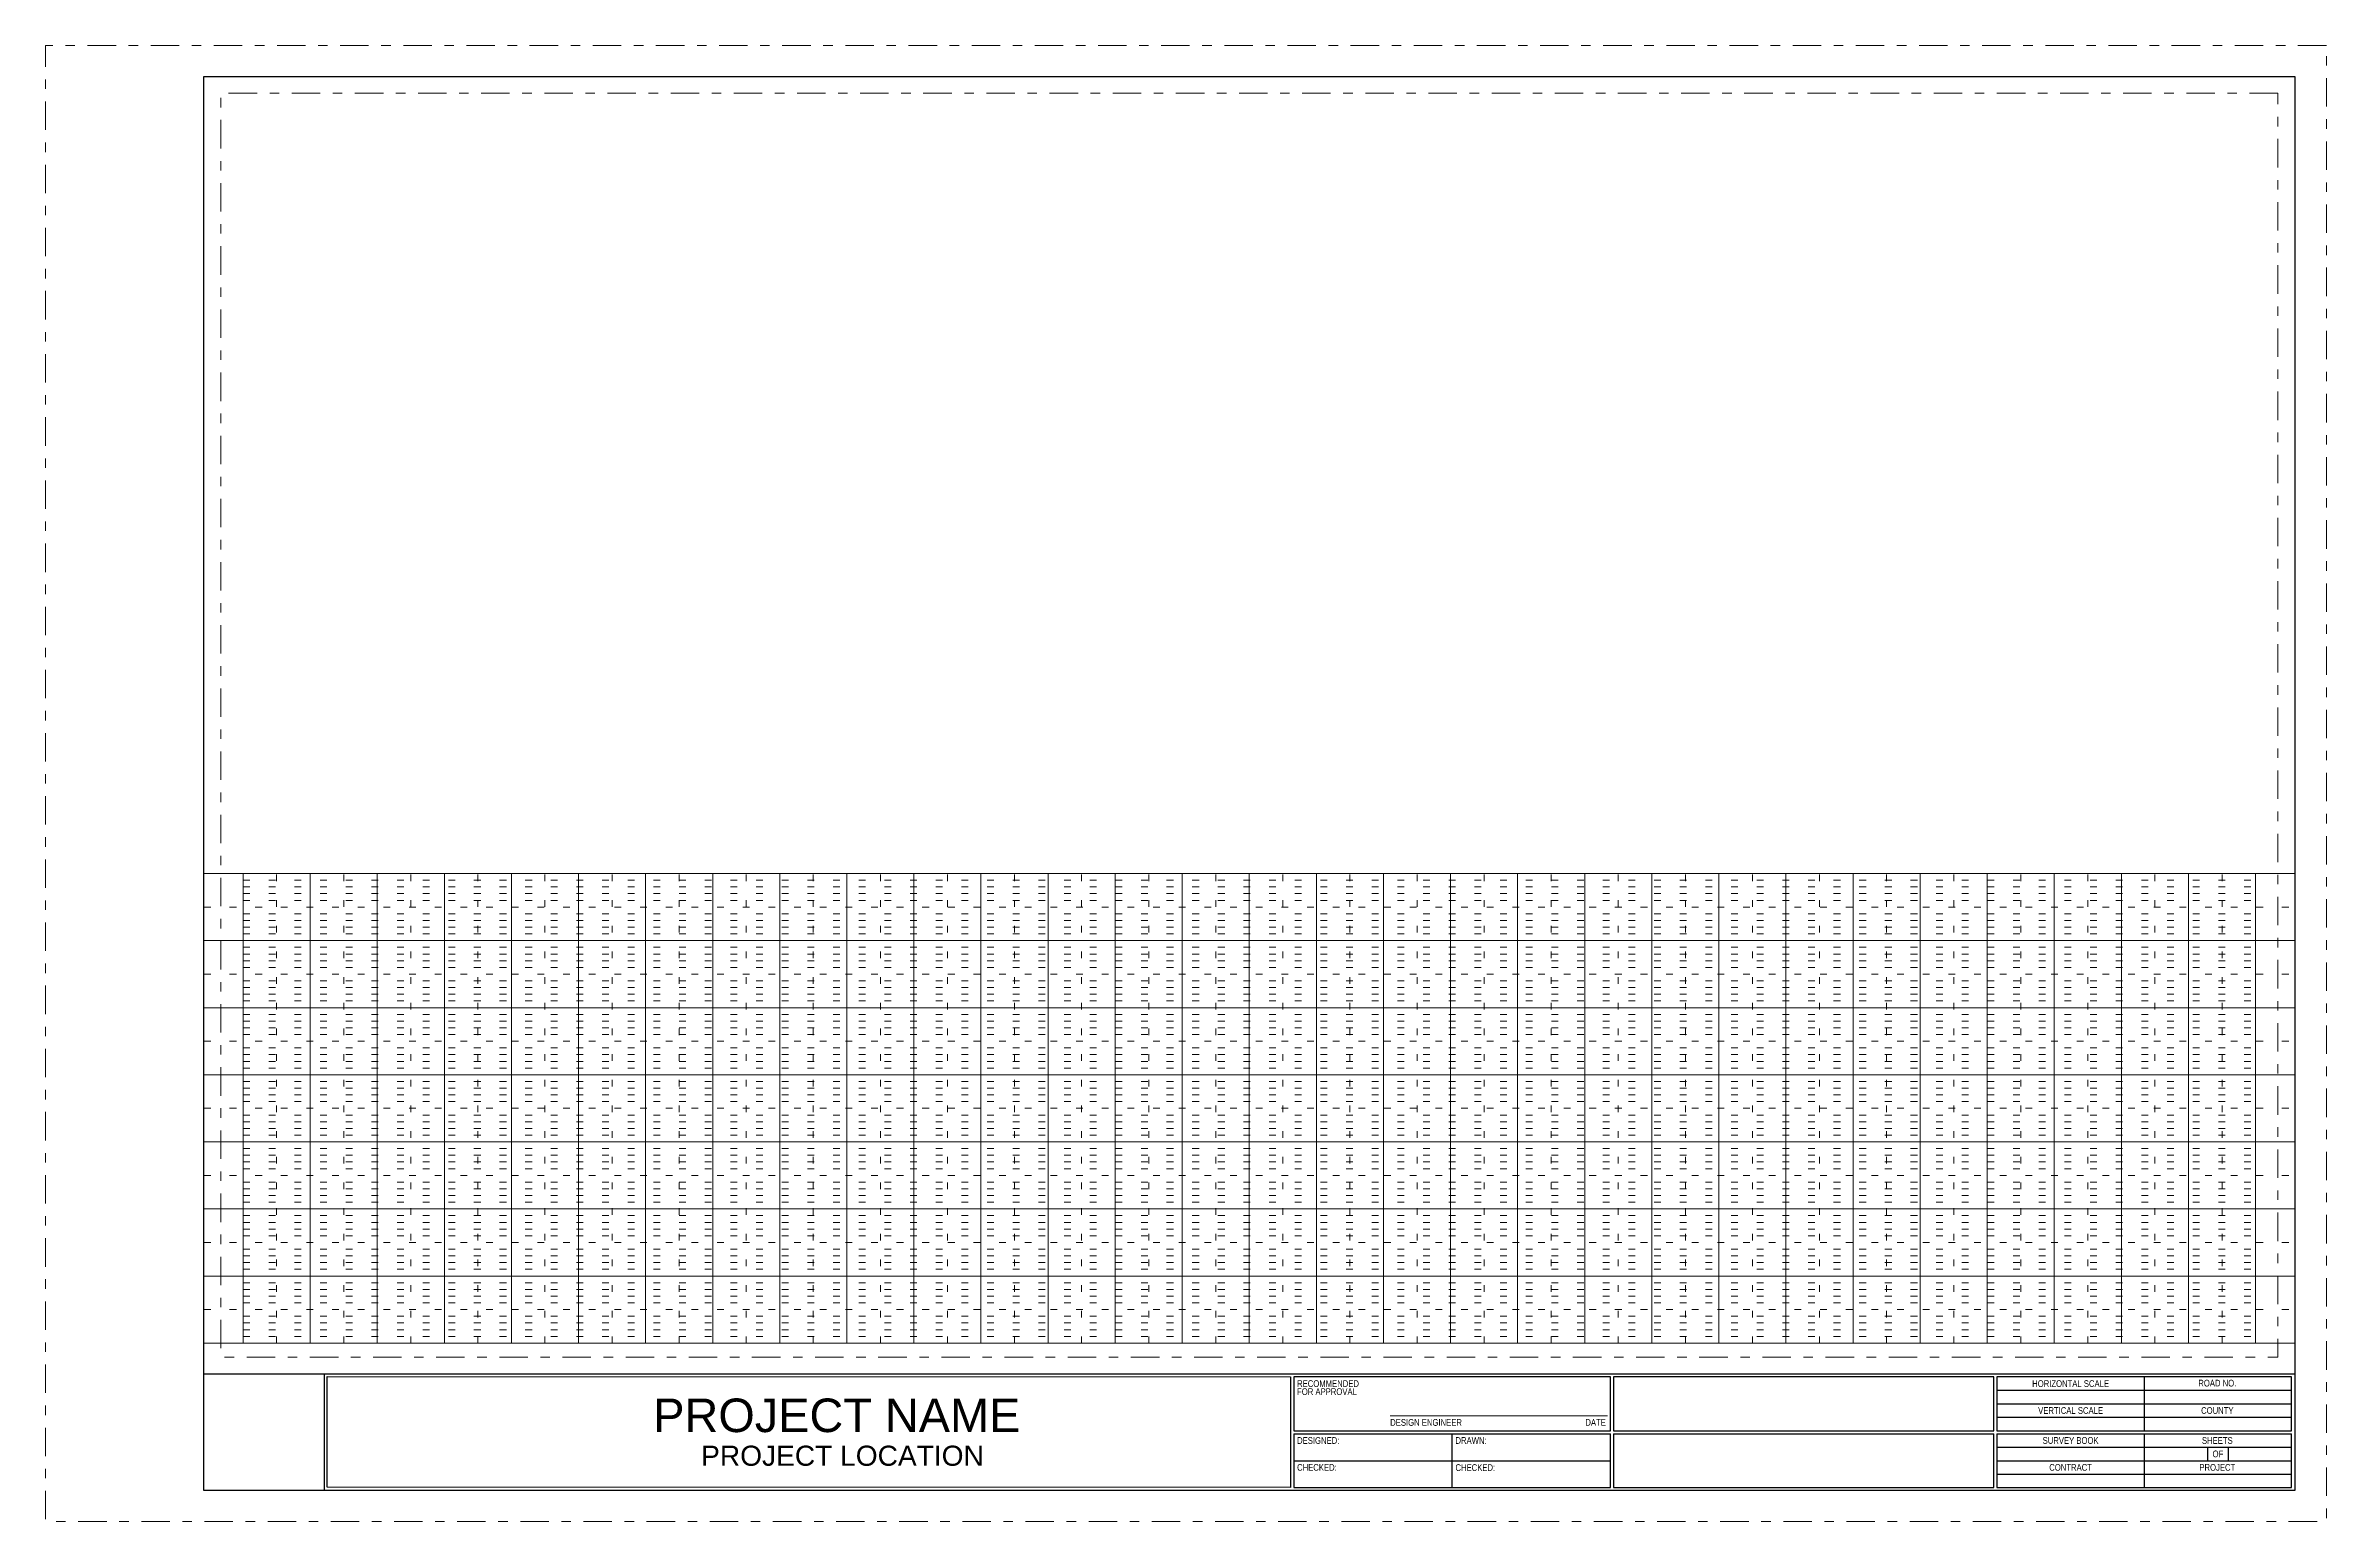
# Model space of a CAD drawing. Header units: inches. Extents: x 0 to 34, y 0 to 22.
import ezdxf
from ezdxf.enums import TextEntityAlignment as Align

# ---------------------------------------------------------------- set-up
doc = ezdxf.new("R2010")
doc.units = ezdxf.units.IN
doc.header["$MEASUREMENT"] = 0
doc.linetypes.add('DGN Style 1', pattern=[0.282905, 0.000470724, -0.282434])
doc.linetypes.add('DGN Style 7', pattern=[0.941447, 0.423651, -0.188289, 0.141217, -0.188289])
doc.layers.add('_Clip_Boundary (Construction)', color=6, linetype='DGN Style 7', lineweight=13, plot=False)
doc.layers.add('_Plot_Shape (Construction)', color=87, linetype='DGN Style 7', lineweight=13, plot=False)
for name, color, linetype, lineweight in [('Border', 7, 'Continuous', 30), ('Border Titles', 7, 'Continuous', 0), ('Profile Grid Major', 251, 'Continuous', 0), ('Profile Grid Minor', 252, 'DGN Style 1', 0)]:
    doc.layers.add(name, color=color, linetype=linetype, lineweight=lineweight)
doc.styles.add('General Notes', font='ARIALN.TTF', dxfattribs={"height": 0.1})
doc.styles.add('Style-Arial', font='arial.ttf')

msp = doc.modelspace()

# ---------------------------------------------------------------- linework, layer by layer
at = {"layer": '_Clip_Boundary (Construction)', "flags": 128}
msp.add_lwpolyline([(33.278, 21.292), (2.611, 21.292), (2.611, 2.45), (33.278, 2.45), (33.278, 21.292)], close=True, dxfattribs=at)
at = {"layer": '_Plot_Shape (Construction)', "flags": 128}
msp.add_lwpolyline([(34, 22), (0, 22), (0, 0), (34, 0), (34, 22)], close=True, dxfattribs=at)
at = {"layer": 'Border'}
for p, q in [((2.361, 2.2), (33.528, 2.2)), ((2.361, 2.2), (33.528, 2.2)), ((4.153, 2.203), (4.153, 0.462)), ((31.285, 2.154), (31.285, 1.352)), ((29.089, 1.954), (33.481, 1.954)), ((29.089, 1.753), (33.481, 1.753)), ((29.089, 1.553), (33.481, 1.553)), ((18.606, 1.352), (23.328, 1.352)), ((18.606, 1.306), (23.328, 1.306)), ((20.967, 0.504), (20.967, 1.306)), ((23.375, 1.352), (29.042, 1.352)), ((23.375, 1.306), (29.042, 1.306)), ((29.089, 1.352), (33.481, 1.352)), ((29.089, 1.306), (33.481, 1.306)), ((29.089, 1.306), (29.089, 0.905)), ((29.089, 1.106), (33.481, 1.106)), ((31.285, 1.306), (31.285, 0.504)), ((32.229, 1.106), (32.229, 0.905)), ((32.536, 1.106), (32.536, 0.905)), ((18.606, 0.905), (23.328, 0.905)), ((29.089, 0.905), (33.481, 0.905)), ((29.089, 0.705), (33.481, 0.705))]:
    msp.add_line(p, q, dxfattribs=at)
at = {"layer": 'Border', "flags": 128}
for points in [[(2.361, 21.542), (33.528, 21.542), (33.528, 0.458), (2.361, 0.458), (2.361, 21.542)], [(4.197, 2.158), (18.558, 2.154), (18.558, 0.504), (4.197, 0.508), (4.197, 2.158)]]:
    msp.add_lwpolyline(points, close=True, dxfattribs=at)
for points in [[(23.328, 1.352), (23.328, 2.154), (18.606, 2.154), (18.606, 1.352)], [(29.042, 1.352), (29.042, 2.154), (23.375, 2.154), (23.375, 1.352)], [(33.481, 1.352), (33.481, 2.154), (29.089, 2.154), (29.089, 1.352)], [(18.606, 1.306), (18.606, 0.504), (23.328, 0.504), (23.328, 1.306)], [(23.375, 1.306), (23.375, 0.504), (29.042, 0.504), (29.042, 1.306)], [(29.089, 1.306), (29.089, 0.504), (33.481, 0.504), (33.481, 1.306)]]:
    msp.add_lwpolyline(points, dxfattribs=at)
at = {"layer": 'Border Titles', "lineweight": 0}
msp.add_line((23.281, 1.572), (20.043, 1.572), dxfattribs=at)
at = {"layer": 'Profile Grid Major'}
for p, q in [((2.361, 9.658), (33.528, 9.658)), ((2.944, 2.658), (2.944, 9.658)), ((3.944, 2.658), (3.944, 9.658)), ((4.944, 2.658), (4.944, 9.658)), ((5.944, 2.658), (5.944, 9.658)), ((6.944, 2.658), (6.944, 9.658)), ((7.944, 2.658), (7.944, 9.658)), ((8.944, 2.658), (8.944, 9.658)), ((9.944, 2.658), (9.944, 9.658)), ((10.944, 2.658), (10.944, 9.658)), ((11.944, 2.658), (11.944, 9.658)), ((12.944, 2.658), (12.944, 9.658)), ((13.944, 2.658), (13.944, 9.658)), ((14.944, 2.658), (14.944, 9.658)), ((15.944, 2.658), (15.944, 9.658)), ((16.944, 2.658), (16.944, 9.658)), ((17.944, 2.658), (17.944, 9.658)), ((18.944, 2.658), (18.944, 9.658)), ((19.944, 2.658), (19.944, 9.658)), ((20.944, 2.658), (20.944, 9.658)), ((21.944, 2.658), (21.944, 9.658)), ((22.944, 2.658), (22.944, 9.658)), ((23.944, 2.658), (23.944, 9.658)), ((24.944, 2.658), (24.944, 9.658)), ((25.944, 2.658), (25.944, 9.658)), ((26.944, 2.658), (26.944, 9.658)), ((27.944, 2.658), (27.944, 9.658)), ((28.944, 2.658), (28.944, 9.658)), ((29.944, 2.658), (29.944, 9.658)), ((30.944, 2.658), (30.944, 9.658)), ((31.944, 2.658), (31.944, 9.658)), ((32.944, 2.658), (32.944, 9.658)), ((2.361, 8.658), (33.528, 8.658)), ((2.361, 7.658), (33.528, 7.658)), ((2.361, 6.658), (33.528, 6.658)), ((2.361, 5.658), (33.528, 5.658)), ((2.361, 4.658), (33.528, 4.658)), ((2.361, 3.658), (33.528, 3.658)), ((2.361, 2.658), (33.528, 2.658))]:
    msp.add_line(p, q, dxfattribs=at)
at = {"layer": 'Profile Grid Minor'}
for p, q in [((2.944, 9.558), (32.944, 9.558)), ((3.444, 2.658), (3.444, 9.658)), ((4.444, 2.658), (4.444, 9.658)), ((5.444, 2.658), (5.444, 9.658)), ((6.444, 2.658), (6.444, 9.658)), ((7.444, 2.658), (7.444, 9.658)), ((8.444, 2.658), (8.444, 9.658)), ((9.444, 2.658), (9.444, 9.658)), ((10.444, 2.658), (10.444, 9.658)), ((11.444, 2.658), (11.444, 9.658)), ((12.444, 2.658), (12.444, 9.658)), ((13.444, 2.658), (13.444, 9.658)), ((14.444, 2.658), (14.444, 9.658)), ((15.444, 2.658), (15.444, 9.658)), ((16.444, 2.658), (16.444, 9.658)), ((17.444, 2.658), (17.444, 9.658)), ((18.444, 2.658), (18.444, 9.658)), ((19.444, 2.658), (19.444, 9.658)), ((20.444, 2.658), (20.444, 9.658)), ((21.444, 2.658), (21.444, 9.658)), ((22.444, 2.658), (22.444, 9.658)), ((23.444, 2.658), (23.444, 9.658)), ((24.444, 2.658), (24.444, 9.658)), ((25.444, 2.658), (25.444, 9.658)), ((26.444, 2.658), (26.444, 9.658)), ((27.444, 2.658), (27.444, 9.658)), ((28.444, 2.658), (28.444, 9.658)), ((29.444, 2.658), (29.444, 9.658)), ((30.444, 2.658), (30.444, 9.658)), ((31.444, 2.658), (31.444, 9.658)), ((32.444, 2.658), (32.444, 9.658)), ((2.944, 9.458), (32.944, 9.458)), ((2.944, 9.358), (32.944, 9.358)), ((2.944, 9.358), (32.944, 9.358)), ((2.944, 9.258), (32.944, 9.258)), ((2.361, 9.158), (33.528, 9.158)), ((2.944, 9.058), (32.944, 9.058)), ((2.944, 8.958), (32.944, 8.958)), ((2.944, 8.858), (32.944, 8.858)), ((2.944, 8.858), (32.944, 8.858)), ((2.944, 8.758), (32.944, 8.758)), ((2.944, 8.558), (32.944, 8.558)), ((2.944, 8.458), (32.944, 8.458)), ((2.944, 8.358), (32.944, 8.358)), ((2.944, 8.358), (32.944, 8.358)), ((2.944, 8.258), (32.944, 8.258)), ((2.361, 8.158), (33.528, 8.158)), ((2.944, 8.058), (32.944, 8.058)), ((2.944, 7.958), (32.944, 7.958)), ((2.944, 7.858), (32.944, 7.858)), ((2.944, 7.858), (32.944, 7.858)), ((2.944, 7.758), (32.944, 7.758)), ((2.944, 7.558), (32.944, 7.558)), ((2.361, 7.158), (33.528, 7.158)), ((2.944, 7.458), (32.944, 7.458)), ((2.944, 7.358), (32.944, 7.358)), ((2.944, 7.358), (32.944, 7.358)), ((2.944, 7.258), (32.944, 7.258)), ((2.944, 7.058), (32.944, 7.058)), ((2.944, 6.958), (32.944, 6.958)), ((2.944, 6.858), (32.944, 6.858)), ((2.944, 6.858), (32.944, 6.858)), ((2.944, 6.758), (32.944, 6.758)), ((2.944, 6.558), (32.944, 6.558)), ((2.361, 6.158), (33.528, 6.158)), ((2.944, 6.458), (32.944, 6.458)), ((2.944, 6.358), (32.944, 6.358)), ((2.944, 6.358), (32.944, 6.358)), ((2.944, 6.258), (32.944, 6.258)), ((2.944, 6.058), (32.944, 6.058)), ((2.944, 5.958), (32.944, 5.958)), ((2.944, 5.858), (32.944, 5.858)), ((2.944, 5.858), (32.944, 5.858)), ((2.944, 5.758), (32.944, 5.758)), ((2.944, 5.558), (32.944, 5.558)), ((2.944, 5.458), (32.944, 5.458)), ((2.361, 5.158), (33.528, 5.158)), ((2.944, 5.358), (32.944, 5.358)), ((2.944, 5.358), (32.944, 5.358)), ((2.944, 5.258), (32.944, 5.258)), ((2.944, 5.058), (32.944, 5.058)), ((2.944, 4.958), (32.944, 4.958)), ((2.944, 4.858), (32.944, 4.858)), ((2.944, 4.858), (32.944, 4.858)), ((2.944, 4.758), (32.944, 4.758)), ((2.944, 4.558), (32.944, 4.558)), ((2.944, 4.458), (32.944, 4.458)), ((2.361, 4.158), (33.528, 4.158)), ((2.944, 4.358), (32.944, 4.358)), ((2.944, 4.358), (32.944, 4.358)), ((2.944, 4.258), (32.944, 4.258)), ((2.944, 4.058), (32.944, 4.058)), ((2.944, 3.958), (32.944, 3.958)), ((2.944, 3.858), (32.944, 3.858)), ((2.944, 3.858), (32.944, 3.858)), ((2.944, 3.758), (32.944, 3.758)), ((2.944, 3.558), (32.944, 3.558)), ((2.944, 3.458), (32.944, 3.458)), ((2.361, 3.158), (33.528, 3.158)), ((2.944, 3.358), (32.944, 3.358)), ((2.944, 3.358), (32.944, 3.358)), ((2.944, 3.258), (32.944, 3.258)), ((2.944, 3.058), (32.944, 3.058)), ((2.944, 2.958), (32.944, 2.958)), ((2.944, 2.858), (32.944, 2.858)), ((2.944, 2.858), (32.944, 2.858)), ((2.944, 2.758), (32.944, 2.758))]:
    msp.add_line(p, q, dxfattribs=at)

# ---------------------------------------------------------------- texts
at = {"layer": 'Border Titles', "color": 7, "style": 'General Notes'}
for s, p in [('HORIZONTAL SCALE', (30.187, 2.054)), ('ROAD NO.', (32.374, 2.061)), ('VERTICAL\xa0SCALE', (30.187, 1.653)), ('COUNTY', (32.374, 1.653)), ('SURVEY BOOK', (30.187, 1.206)), ('SHEETS', (32.374, 1.206)), ('OF', (32.383, 1.006)), ('CONTRACT', (30.187, 0.805)), ('PROJECT', (32.374, 0.805))]:
    msp.add_text(s, height=0.1, dxfattribs=at).set_placement(p, align=Align.MIDDLE_CENTER)
at = {"layer": 'Border Titles', "color": 40, "style": 'Style-Arial'}
for s, height, p in [('PROJECT NAME', 0.5, (11.794, 1.831)), ('PROJECT LOCATION', 0.3, (11.879, 1.129))]:
    msp.add_text(s, height=height, dxfattribs=at).set_placement(p, align=Align.TOP_CENTER)
at = {"layer": 'Border Titles', "color": 7, "style": 'General Notes'}
msp.add_text('DESIGN ENGINEER', height=0.1, dxfattribs=at).set_placement((20.044, 1.425))
msp.add_text('DATE', height=0.1, dxfattribs=at).set_placement((23.259, 1.425), align=Align.RIGHT)
for s, p in [('DESIGNED:', (18.656, 1.256)), ('DRAWN:', (21.017, 1.256)), ('CHECKED:', (18.656, 0.855)), ('CHECKED:', (21.017, 0.852))]:
    msp.add_text(s, height=0.1, dxfattribs=at).set_placement(p, align=Align.TOP_LEFT)
at = {"layer": 'Border Titles', "color": 7, "insert": (18.656, 2.104), "char_height": 0.1, "attachment_point": 1, "line_spacing_factor": 0.72, "style": 'General Notes'}
msp.add_mtext('RECOMMENDED\\PFOR APPROVAL', dxfattribs=at)

doc.saveas('drawing.dxf')
